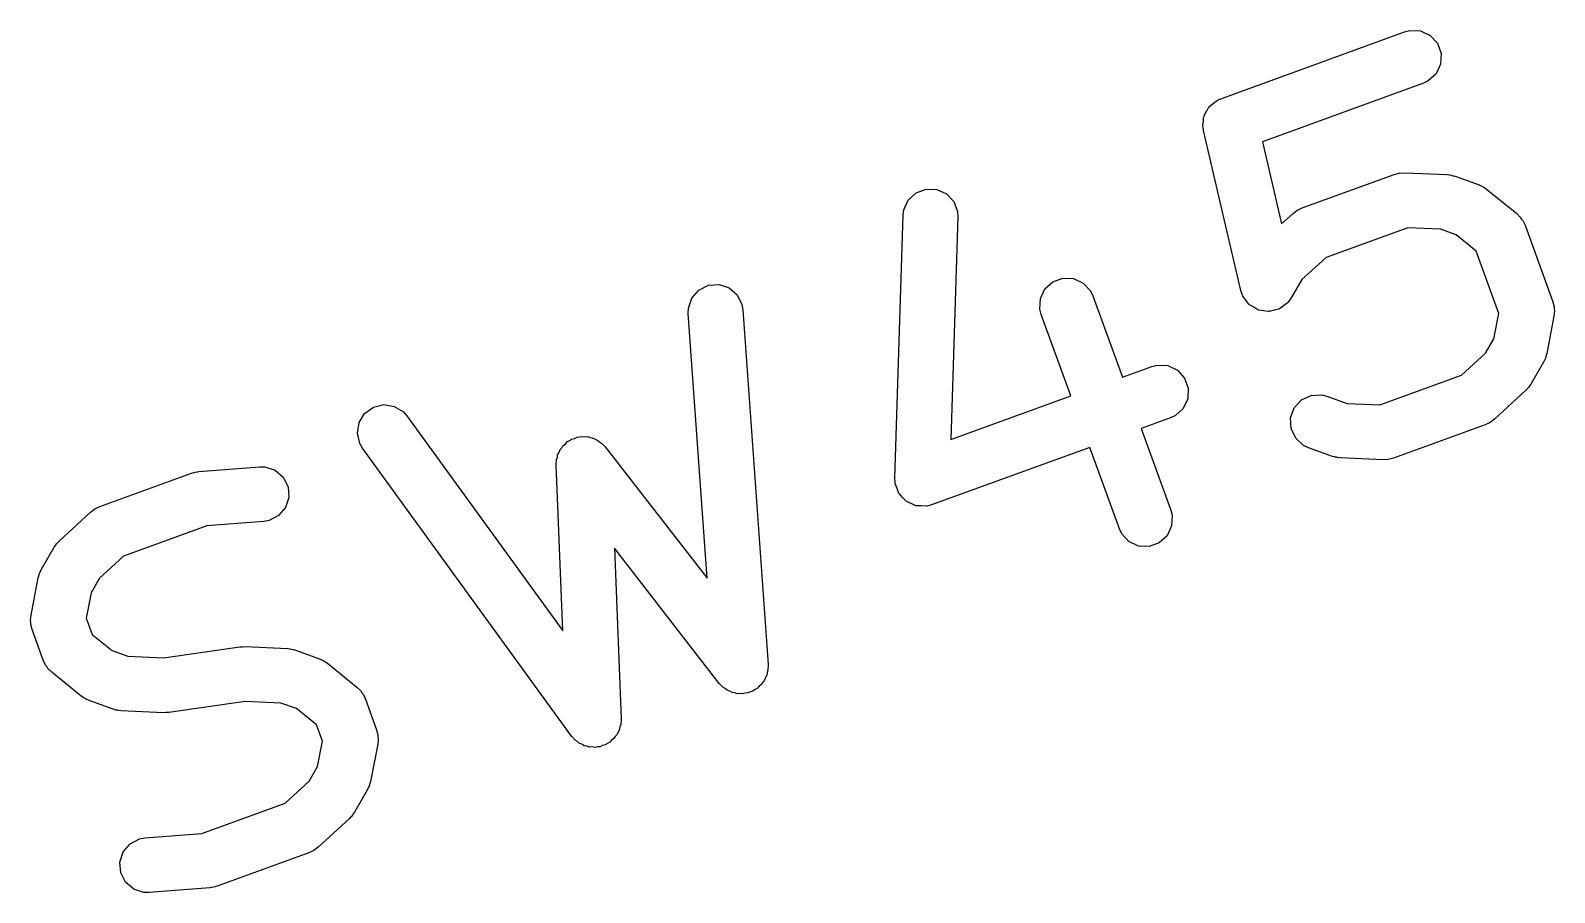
# Model space of a CAD drawing. Extents: x 2.5 to 13.9, y -9.4 to -3.9.
# Drawn here: x 10.1557 to 10.3783, y -8.1288 to -8.0028 of the extents above; entities that cross this region are included whole.
import ezdxf

# ---------------------------------------------------------------- set-up
doc = ezdxf.new("R2010")
doc.units = 0
doc.header["$MEASUREMENT"] = 0
doc.layers.add('BLACK', color=7, linetype='CONTINUOUS')

msp = doc.modelspace()

# ---------------------------------------------------------------- linework, layer by layer
at = {"layer": 'BLACK', "linetype": 'CONTINUOUS'}
for p, q in [((10.32954, -8.01276), (10.35639, -8.00299)), ((10.35639, -8.00299), (10.35715, -8.00279)), ((10.35715, -8.00279), (10.35871, -8.00286)), ((10.35871, -8.00286), (10.36012, -8.00352)), ((10.36012, -8.00352), (10.36118, -8.00467)), ((10.36118, -8.00467), (10.36171, -8.00614)), ((10.36164, -8.0077), (10.36099, -8.00911)), ((10.36171, -8.00614), (10.36164, -8.0077)), ((10.35983, -8.01016), (10.35913, -8.0105)), ((10.36099, -8.00911), (10.35983, -8.01016)), ((10.35913, -8.0105), (10.33561, -8.01906)), ((10.32717, -8.01511), (10.32745, -8.01465)), ((10.32745, -8.01465), (10.32769, -8.01415)), ((10.32769, -8.01415), (10.32786, -8.01399)), ((10.32786, -8.01399), (10.32799, -8.01378)), ((10.32799, -8.01378), (10.32843, -8.01347)), ((10.32843, -8.01347), (10.32884, -8.0131)), ((10.32884, -8.0131), (10.32917, -8.01294)), ((10.32917, -8.01294), (10.32926, -8.01287)), ((10.32926, -8.01287), (10.32934, -8.01285)), ((10.32934, -8.01285), (10.32954, -8.01276)), ((10.32691, -8.01665), (10.327, -8.01611)), ((10.32696, -8.01702), (10.32691, -8.01665)), ((10.32696, -8.01712), (10.32696, -8.01702)), ((10.327, -8.01611), (10.32703, -8.01557)), ((10.32703, -8.01557), (10.32713, -8.01535)), ((10.32713, -8.01535), (10.32717, -8.01511)), ((10.32699, -8.0172), (10.32696, -8.01712)), ((10.32702, -8.01743), (10.32699, -8.0172)), ((10.33247, -8.04078), (10.32702, -8.01743)), ((10.33561, -8.01906), (10.33842, -8.03105)), ((10.35485, -8.02382), (10.35561, -8.02362)), ((10.35561, -8.02362), (10.35562, -8.02362)), ((10.35562, -8.02362), (10.3564, -8.02358)), ((10.35562, -8.02362), (10.35562, -8.02362)), ((10.3564, -8.02358), (10.36259, -8.02386)), ((10.34143, -8.0287), (10.35485, -8.02382)), ((10.36259, -8.02386), (10.3629, -8.02391)), ((10.3629, -8.02391), (10.363, -8.0239)), ((10.363, -8.0239), (10.36318, -8.02395)), ((10.36318, -8.02395), (10.36336, -8.02397)), ((10.36336, -8.02397), (10.36345, -8.02402)), ((10.36345, -8.02402), (10.36376, -8.02409)), ((10.36376, -8.02409), (10.36726, -8.02535)), ((10.36726, -8.02535), (10.36767, -8.02555)), ((10.36767, -8.02555), (10.36777, -8.02558)), ((10.36777, -8.02558), (10.36786, -8.02564)), ((10.36786, -8.02564), (10.36797, -8.02569)), ((10.36797, -8.02569), (10.36804, -8.02576)), ((10.36804, -8.02576), (10.36842, -8.02601)), ((10.28324, -8.02901), (10.28388, -8.02759)), ((10.28388, -8.02759), (10.28502, -8.02652)), ((10.28502, -8.02652), (10.28648, -8.02597)), ((10.28648, -8.02597), (10.28804, -8.02602)), ((10.28804, -8.02602), (10.28947, -8.02666)), ((10.28947, -8.02666), (10.29053, -8.0278)), ((10.29053, -8.0278), (10.29109, -8.02926)), ((10.36842, -8.02601), (10.37274, -8.02951)), ((10.28193, -8.06823), (10.28314, -8.02979)), ((10.28314, -8.02979), (10.28324, -8.02901)), ((10.29114, -8.03004), (10.29011, -8.06258)), ((10.29109, -8.02926), (10.29114, -8.03004)), ((10.33842, -8.03105), (10.34009, -8.02952)), ((10.34009, -8.02952), (10.34071, -8.02905)), ((10.34071, -8.02905), (10.34072, -8.02904)), ((10.34072, -8.02904), (10.34143, -8.0287)), ((10.34072, -8.02904), (10.34072, -8.02904)), ((10.37274, -8.02951), (10.37329, -8.03006)), ((10.37329, -8.03006), (10.37343, -8.03032)), ((10.37343, -8.03032), (10.37364, -8.03054)), ((10.35684, -8.03161), (10.34492, -8.03595)), ((10.36162, -8.03183), (10.35684, -8.03161)), ((10.36391, -8.03265), (10.36162, -8.03183)), ((10.37364, -8.03054), (10.37398, -8.03125)), ((10.37398, -8.03125), (10.37805, -8.04243)), ((10.36684, -8.03502), (10.36391, -8.03265)), ((10.34492, -8.03595), (10.34139, -8.03919)), ((10.37015, -8.04413), (10.36684, -8.03502)), ((10.305, -8.03951), (10.30647, -8.03897)), ((10.30647, -8.03897), (10.30803, -8.03904)), ((10.30803, -8.03904), (10.30944, -8.0397)), ((10.34139, -8.03919), (10.33983, -8.04188)), ((10.25226, -8.0419), (10.25328, -8.04072)), ((10.25328, -8.04072), (10.25468, -8.04002)), ((10.25468, -8.04002), (10.25624, -8.03991)), ((10.25624, -8.03991), (10.25772, -8.0404)), ((10.25772, -8.0404), (10.2589, -8.04143)), ((10.2589, -8.04143), (10.25959, -8.04282)), ((10.30319, -8.04198), (10.30385, -8.04056)), ((10.30385, -8.04056), (10.305, -8.03951)), ((10.30944, -8.0397), (10.3105, -8.04085)), ((10.3105, -8.04085), (10.31084, -8.04156)), ((10.33273, -8.04152), (10.33247, -8.04078)), ((10.33276, -8.04157), (10.33273, -8.04152)), ((10.25175, -8.04416), (10.25177, -8.04338)), ((10.25177, -8.04338), (10.25226, -8.0419)), ((10.25959, -8.04282), (10.25973, -8.0436)), ((10.25973, -8.0436), (10.2634, -8.09547)), ((10.30312, -8.04354), (10.30319, -8.04198)), ((10.30332, -8.0443), (10.30312, -8.04354)), ((10.31084, -8.04156), (10.31517, -8.05346)), ((10.33278, -8.04162), (10.33276, -8.04157)), ((10.33321, -8.0422), (10.33278, -8.04162)), ((10.33364, -8.04279), (10.33321, -8.0422)), ((10.33369, -8.04282), (10.33364, -8.04279)), ((10.33372, -8.04287), (10.33369, -8.04282)), ((10.33435, -8.04323), (10.33372, -8.04287)), ((10.33496, -8.04361), (10.33435, -8.04323)), ((10.33502, -8.04362), (10.33496, -8.04361)), ((10.33507, -8.04365), (10.33502, -8.04362)), ((10.33579, -8.04375), (10.33507, -8.04365)), ((10.3365, -8.04386), (10.33579, -8.04375)), ((10.33732, -8.04367), (10.33662, -8.04386)), ((10.33802, -8.04351), (10.33732, -8.04367)), ((10.33807, -8.04348), (10.33802, -8.04351)), ((10.33813, -8.04346), (10.33807, -8.04348)), ((10.3387, -8.04302), (10.33813, -8.04346)), ((10.33929, -8.0426), (10.3387, -8.04302)), ((10.33932, -8.04255), (10.33929, -8.0426)), ((10.33937, -8.04251), (10.33932, -8.04255)), ((10.33983, -8.04188), (10.33937, -8.04251)), ((10.37805, -8.04243), (10.37824, -8.04319)), ((10.37824, -8.04319), (10.37823, -8.04349)), ((10.37823, -8.04349), (10.37829, -8.04378)), ((10.25449, -8.08285), (10.25175, -8.04416)), ((10.30765, -8.0562), (10.30332, -8.0443)), ((10.33656, -8.04385), (10.3365, -8.04386)), ((10.33662, -8.04386), (10.33656, -8.04385)), ((10.36943, -8.04783), (10.37015, -8.04413)), ((10.37821, -8.04456), (10.37716, -8.05001)), ((10.37829, -8.04378), (10.37821, -8.04456)), ((10.36821, -8.04993), (10.36943, -8.04783)), ((10.36469, -8.05318), (10.36821, -8.04993)), ((10.37716, -8.05001), (10.37703, -8.05045)), ((10.31517, -8.05346), (10.31946, -8.0519)), ((10.31946, -8.0519), (10.32022, -8.0517)), ((10.32022, -8.0517), (10.32178, -8.05177)), ((10.32178, -8.05177), (10.3232, -8.05243)), ((10.3232, -8.05243), (10.32425, -8.05358)), ((10.37669, -8.05127), (10.37482, -8.05448)), ((10.37688, -8.05085), (10.37669, -8.05127)), ((10.37693, -8.05077), (10.37688, -8.05085)), ((10.37697, -8.05066), (10.37693, -8.05077)), ((10.37702, -8.05055), (10.37697, -8.05066)), ((10.37703, -8.05045), (10.37702, -8.05055)), ((10.32425, -8.05358), (10.32479, -8.05505)), ((10.35277, -8.05751), (10.36469, -8.05318)), ((10.37459, -8.05483), (10.37447, -8.05497)), ((10.37463, -8.05474), (10.37459, -8.05483)), ((10.37482, -8.05448), (10.37463, -8.05474)), ((10.29011, -8.06258), (10.30765, -8.0562)), ((10.32472, -8.05661), (10.32406, -8.05802)), ((10.32479, -8.05505), (10.32472, -8.05661)), ((10.34027, -8.05794), (10.34132, -8.05679)), ((10.34132, -8.05679), (10.34273, -8.05612)), ((10.34273, -8.05612), (10.34429, -8.05605)), ((10.34429, -8.05605), (10.34505, -8.05624)), ((10.34505, -8.05624), (10.34798, -8.0573)), ((10.37407, -8.05541), (10.36951, -8.0596)), ((10.37428, -8.05518), (10.37407, -8.05541)), ((10.37436, -8.05512), (10.37428, -8.05518)), ((10.37447, -8.05497), (10.37436, -8.05512)), ((10.20366, -8.06008), (10.20447, -8.05875)), ((10.20447, -8.05875), (10.20574, -8.05783)), ((10.20574, -8.05783), (10.20726, -8.05747)), ((10.20726, -8.05747), (10.2088, -8.05772)), ((10.2088, -8.05772), (10.21013, -8.05853)), ((10.21013, -8.05853), (10.21065, -8.05912)), ((10.21065, -8.05912), (10.23342, -8.09052)), ((10.32291, -8.05908), (10.3222, -8.05942)), ((10.32406, -8.05802), (10.32291, -8.05908)), ((10.33974, -8.05941), (10.34027, -8.05794)), ((10.34798, -8.0573), (10.35277, -8.05751)), ((10.20341, -8.06162), (10.20366, -8.06008)), ((10.3222, -8.05942), (10.31791, -8.06098)), ((10.31791, -8.06098), (10.32224, -8.07288)), ((10.33982, -8.06097), (10.33974, -8.05941)), ((10.34048, -8.06238), (10.33982, -8.06097)), ((10.36817, -8.06042), (10.35475, -8.06531)), ((10.36888, -8.06008), (10.36817, -8.06042)), ((10.36889, -8.06008), (10.36888, -8.06008)), ((10.36888, -8.06008), (10.36888, -8.06008)), ((10.36951, -8.0596), (10.36889, -8.06008)), ((10.20377, -8.06314), (10.20341, -8.06162)), ((10.20417, -8.06382), (10.20377, -8.06314)), ((10.23305, -8.06401), (10.23327, -8.06376)), ((10.23327, -8.06376), (10.23344, -8.06347)), ((10.23344, -8.06347), (10.2338, -8.06319)), ((10.2338, -8.06319), (10.23411, -8.06286)), ((10.23411, -8.06286), (10.23441, -8.06272)), ((10.23441, -8.06272), (10.23467, -8.06252)), ((10.23467, -8.06252), (10.23511, -8.0624)), ((10.23511, -8.0624), (10.23552, -8.06221)), ((10.23552, -8.06221), (10.23586, -8.06219)), ((10.23586, -8.06219), (10.23618, -8.06211)), ((10.23618, -8.06211), (10.23663, -8.06216)), ((10.23663, -8.06216), (10.23708, -8.06215)), ((10.23708, -8.06215), (10.2374, -8.06226)), ((10.2374, -8.06226), (10.23773, -8.0623)), ((10.23773, -8.0623), (10.23812, -8.06253)), ((10.23812, -8.06253), (10.23855, -8.06269)), ((10.23855, -8.06269), (10.23879, -8.06291)), ((10.23879, -8.06291), (10.23908, -8.06308)), ((10.23908, -8.06308), (10.23962, -8.06365)), ((10.23962, -8.06365), (10.25449, -8.08285)), ((10.31039, -8.06372), (10.2873, -8.07212)), ((10.31472, -8.07562), (10.31039, -8.06372)), ((10.34164, -8.06343), (10.34048, -8.06238)), ((10.34234, -8.06377), (10.34164, -8.06343)), ((10.34584, -8.06503), (10.34234, -8.06377)), ((10.2347, -8.10591), (10.20417, -8.06382)), ((10.23246, -8.06625), (10.23251, -8.06547)), ((10.23251, -8.06547), (10.23262, -8.06516)), ((10.23262, -8.06516), (10.23266, -8.06483)), ((10.23266, -8.06483), (10.23289, -8.06443)), ((10.23289, -8.06443), (10.23305, -8.06401)), ((10.34615, -8.0651), (10.34584, -8.06503)), ((10.34624, -8.06515), (10.34615, -8.0651)), ((10.34642, -8.06517), (10.34624, -8.06515)), ((10.3466, -8.06522), (10.34642, -8.06517)), ((10.3467, -8.06521), (10.3466, -8.06522)), ((10.34701, -8.06526), (10.3467, -8.06521)), ((10.3532, -8.06554), (10.34701, -8.06526)), ((10.35398, -8.0655), (10.3532, -8.06554)), ((10.35399, -8.0655), (10.35398, -8.0655)), ((10.35475, -8.06531), (10.35399, -8.0655)), ((10.35399, -8.0655), (10.35399, -8.0655)), ((10.16577, -8.07237), (10.17919, -8.06748)), ((10.17919, -8.06748), (10.1794, -8.06743)), ((10.1794, -8.06743), (10.17948, -8.06739)), ((10.17948, -8.06739), (10.17972, -8.06735)), ((10.17972, -8.06735), (10.17995, -8.06729)), ((10.17995, -8.06729), (10.18003, -8.06729)), ((10.18003, -8.06729), (10.18025, -8.06725)), ((10.18025, -8.06725), (10.18912, -8.06656)), ((10.18912, -8.06656), (10.1899, -8.06657)), ((10.1899, -8.06657), (10.19139, -8.06706)), ((10.19139, -8.06706), (10.19257, -8.06807)), ((10.19257, -8.06807), (10.19328, -8.06946)), ((10.23342, -8.09052), (10.23246, -8.06625)), ((10.28198, -8.06893), (10.28193, -8.06823)), ((10.19328, -8.06946), (10.1934, -8.07102)), ((10.28198, -8.06897), (10.28198, -8.06893)), ((10.28198, -8.06898), (10.28198, -8.06897)), ((10.28198, -8.06902), (10.28198, -8.06898)), ((10.28225, -8.06973), (10.28198, -8.06902)), ((10.28251, -8.07044), (10.28225, -8.06973)), ((10.28253, -8.07045), (10.28251, -8.07044)), ((10.28254, -8.07048), (10.28253, -8.07045)), ((10.16506, -8.07271), (10.16577, -8.07237)), ((10.19292, -8.0725), (10.1919, -8.07369)), ((10.1934, -8.07102), (10.19292, -8.0725)), ((10.28305, -8.07103), (10.28254, -8.07048)), ((10.28356, -8.07159), (10.28305, -8.07103)), ((10.28359, -8.0716), (10.28356, -8.07159)), ((10.2836, -8.07161), (10.28359, -8.0716)), ((10.28429, -8.07193), (10.2836, -8.07161)), ((10.28498, -8.07225), (10.28429, -8.07193)), ((10.285, -8.07225), (10.28498, -8.07225)), ((10.28503, -8.07226), (10.285, -8.07225)), ((10.28578, -8.07228), (10.28503, -8.07226)), ((10.28654, -8.07231), (10.28578, -8.07228)), ((10.28657, -8.07231), (10.28654, -8.07231)), ((10.28659, -8.07231), (10.28657, -8.07231)), ((10.28662, -8.07229), (10.28659, -8.07231)), ((10.2873, -8.07212), (10.28662, -8.07229)), ((10.15987, -8.07737), (10.16443, -8.07318)), ((10.16443, -8.07318), (10.16505, -8.07271)), ((10.16505, -8.07271), (10.16506, -8.07271)), ((10.16506, -8.07271), (10.16506, -8.07271)), ((10.18974, -8.07453), (10.18142, -8.07518)), ((10.19051, -8.0744), (10.18974, -8.07453)), ((10.1919, -8.07369), (10.19051, -8.0744)), ((10.32224, -8.07288), (10.32243, -8.07364)), ((10.32243, -8.07364), (10.32236, -8.0752)), ((10.18142, -8.07518), (10.16926, -8.07961)), ((10.31506, -8.07633), (10.31472, -8.07562)), ((10.31611, -8.07748), (10.31506, -8.07633)), ((10.3217, -8.07662), (10.32055, -8.07767)), ((10.32236, -8.0752), (10.3217, -8.07662)), ((10.15725, -8.08152), (10.15912, -8.07831)), ((10.15912, -8.07831), (10.15931, -8.07805)), ((10.15931, -8.07805), (10.15935, -8.07796)), ((10.15935, -8.07796), (10.15947, -8.07782)), ((10.15947, -8.07782), (10.15958, -8.07767)), ((10.15958, -8.07767), (10.15966, -8.07761)), ((10.15966, -8.07761), (10.15987, -8.07737)), ((10.25625, -8.0982), (10.24095, -8.07843)), ((10.24095, -8.07843), (10.24193, -8.10341)), ((10.31753, -8.07814), (10.31611, -8.07748)), ((10.31909, -8.0782), (10.31753, -8.07814)), ((10.32055, -8.07767), (10.31909, -8.0782)), ((10.15706, -8.08193), (10.15725, -8.08152)), ((10.16926, -8.07961), (10.16573, -8.08285)), ((10.15573, -8.08822), (10.15678, -8.08277)), ((10.15678, -8.08277), (10.15691, -8.08234)), ((10.15691, -8.08234), (10.15693, -8.08223)), ((10.15693, -8.08223), (10.15697, -8.08213)), ((10.15697, -8.08213), (10.15701, -8.08202)), ((10.15701, -8.08202), (10.15706, -8.08193)), ((10.16573, -8.08285), (10.16451, -8.08496)), ((10.16451, -8.08496), (10.16379, -8.08866)), ((10.15565, -8.089), (10.15573, -8.08822)), ((10.15571, -8.0893), (10.15565, -8.089)), ((10.1557, -8.08959), (10.15571, -8.0893)), ((10.1559, -8.09035), (10.1557, -8.08959)), ((10.15752, -8.09483), (10.1559, -8.09035)), ((10.16379, -8.08866), (10.16466, -8.09105)), ((10.16466, -8.09105), (10.16759, -8.09342)), ((10.15786, -8.09553), (10.15752, -8.09483)), ((10.16759, -8.09342), (10.16988, -8.09425)), ((10.16988, -8.09425), (10.17508, -8.09449)), ((10.17508, -8.09449), (10.18626, -8.09287)), ((10.18626, -8.09287), (10.18664, -8.09285)), ((10.18664, -8.09285), (10.18702, -8.09283)), ((10.18702, -8.09283), (10.1932, -8.09311)), ((10.1932, -8.09311), (10.19351, -8.09316)), ((10.19351, -8.09316), (10.19361, -8.09316)), ((10.19361, -8.09316), (10.19379, -8.0932)), ((10.19379, -8.0932), (10.19398, -8.09323)), ((10.19398, -8.09323), (10.19407, -8.09327)), ((10.19407, -8.09327), (10.19437, -8.09335)), ((10.19437, -8.09335), (10.19787, -8.09461)), ((10.19787, -8.09461), (10.19828, -8.0948)), ((10.19828, -8.0948), (10.19838, -8.09483)), ((10.19838, -8.09483), (10.19848, -8.0949)), ((10.19848, -8.0949), (10.19858, -8.09494)), ((10.19858, -8.09494), (10.19866, -8.09501)), ((10.15806, -8.09575), (10.15786, -8.09553)), ((10.15821, -8.09601), (10.15806, -8.09575)), ((10.15876, -8.09657), (10.15821, -8.09601)), ((10.16308, -8.10006), (10.15876, -8.09657)), ((10.19866, -8.09501), (10.19904, -8.09526)), ((10.19904, -8.09526), (10.20335, -8.09876)), ((10.26321, -8.09702), (10.26301, -8.09736)), ((10.26326, -8.09663), (10.26321, -8.09702)), ((10.26338, -8.09625), (10.26326, -8.09663)), ((10.2634, -8.09547), (10.26338, -8.09625)), ((10.2634, -8.09547), (10.2634, -8.09547)), ((10.2634, -8.09547), (10.2634, -8.09547)), ((10.2634, -8.09547), (10.2634, -8.09547)), ((10.20335, -8.09876), (10.20391, -8.09931)), ((10.20391, -8.09931), (10.20405, -8.09957)), ((10.25679, -8.09877), (10.25625, -8.0982)), ((10.25625, -8.0982), (10.25625, -8.0982)), ((10.25625, -8.0982), (10.25625, -8.0982)), ((10.25625, -8.0982), (10.25625, -8.0982)), ((10.25713, -8.09896), (10.25679, -8.09877)), ((10.25743, -8.09922), (10.25713, -8.09896)), ((10.2578, -8.09935), (10.25743, -8.09922)), ((10.25814, -8.09954), (10.2578, -8.09935)), ((10.2612, -8.09933), (10.26082, -8.09943)), ((10.26151, -8.09909), (10.2612, -8.09933)), ((10.26186, -8.09891), (10.26151, -8.09909)), ((10.26212, -8.09861), (10.26186, -8.09891)), ((10.26243, -8.09837), (10.26212, -8.09861)), ((10.26263, -8.09803), (10.26243, -8.09837)), ((10.26289, -8.09773), (10.26263, -8.09803)), ((10.26301, -8.09736), (10.26289, -8.09773)), ((10.16346, -8.10031), (10.16308, -8.10006)), ((10.16353, -8.10038), (10.16346, -8.10031)), ((10.16364, -8.10043), (10.16353, -8.10038)), ((10.16373, -8.10049), (10.16364, -8.10043)), ((10.16383, -8.10052), (10.16373, -8.10049)), ((10.16424, -8.10072), (10.16383, -8.10052)), ((10.16774, -8.10198), (10.16424, -8.10072)), ((10.18703, -8.10084), (10.17585, -8.10246)), ((10.19223, -8.10108), (10.18703, -8.10084)), ((10.19452, -8.1019), (10.19223, -8.10108)), ((10.20405, -8.09957), (10.20425, -8.09979)), ((10.20425, -8.09979), (10.20459, -8.1005)), ((10.20459, -8.1005), (10.20622, -8.10498)), ((10.25854, -8.09959), (10.25814, -8.09954)), ((10.25891, -8.09972), (10.25854, -8.09959)), ((10.2593, -8.09969), (10.25891, -8.09972)), ((10.25969, -8.09974), (10.2593, -8.09969)), ((10.26007, -8.09963), (10.25969, -8.09974)), ((10.26047, -8.09961), (10.26007, -8.09963)), ((10.26082, -8.09943), (10.26047, -8.09961)), ((10.16804, -8.10206), (10.16774, -8.10198)), ((10.16814, -8.1021), (10.16804, -8.10206)), ((10.16832, -8.10213), (10.16814, -8.1021)), ((10.1685, -8.10217), (10.16832, -8.10213)), ((10.1686, -8.10217), (10.1685, -8.10217)), ((10.16891, -8.10221), (10.1686, -8.10217)), ((10.1751, -8.10249), (10.16891, -8.10221)), ((10.17548, -8.10248), (10.1751, -8.10249)), ((10.17585, -8.10246), (10.17548, -8.10248)), ((10.19745, -8.10428), (10.19452, -8.1019)), ((10.24193, -8.10342), (10.24188, -8.10419)), ((10.24193, -8.10341), (10.24193, -8.10341)), ((10.24193, -8.10341), (10.24193, -8.10341)), ((10.24193, -8.10341), (10.24193, -8.10342)), ((10.19832, -8.10667), (10.19745, -8.10428)), ((10.20622, -8.10498), (10.20641, -8.10573)), ((10.20641, -8.10573), (10.2064, -8.10603)), ((10.2064, -8.10603), (10.20646, -8.10632)), ((10.2347, -8.10592), (10.2347, -8.10591)), ((10.23522, -8.1065), (10.2347, -8.10592)), ((10.2347, -8.10592), (10.2347, -8.10592)), ((10.2347, -8.10592), (10.2347, -8.10592)), ((10.24108, -8.10595), (10.24087, -8.10628)), ((10.24134, -8.10566), (10.24108, -8.10595)), ((10.24148, -8.10529), (10.24134, -8.10566)), ((10.24169, -8.10495), (10.24148, -8.10529)), ((10.24175, -8.10456), (10.24169, -8.10495)), ((10.24188, -8.10419), (10.24175, -8.10456)), ((10.1976, -8.11037), (10.19832, -8.10667)), ((10.20639, -8.1071), (10.20533, -8.11256)), ((10.20646, -8.10632), (10.20639, -8.1071)), ((10.23555, -8.10671), (10.23522, -8.1065)), ((10.23584, -8.10698), (10.23555, -8.10671)), ((10.23621, -8.10711), (10.23584, -8.10698)), ((10.23655, -8.10732), (10.23621, -8.10711)), ((10.23694, -8.10738), (10.23655, -8.10732)), ((10.23731, -8.10752), (10.23694, -8.10738)), ((10.2377, -8.1075), (10.23731, -8.10752)), ((10.23809, -8.10756), (10.2377, -8.1075)), ((10.23847, -8.10747), (10.23809, -8.10756)), ((10.23887, -8.10746), (10.23847, -8.10747)), ((10.23922, -8.10729), (10.23887, -8.10746)), ((10.2396, -8.1072), (10.23922, -8.10729)), ((10.23993, -8.10697), (10.2396, -8.1072)), ((10.24029, -8.1068), (10.23993, -8.10697)), ((10.24055, -8.10651), (10.24029, -8.1068)), ((10.24087, -8.10628), (10.24055, -8.10651)), ((10.19638, -8.11248), (10.1976, -8.11037)), ((10.19286, -8.11572), (10.19638, -8.11248)), ((10.20533, -8.11256), (10.2052, -8.11299)), ((10.20486, -8.11381), (10.20299, -8.11702)), ((10.20505, -8.11339), (10.20486, -8.11381)), ((10.20511, -8.11331), (10.20505, -8.11339)), ((10.20514, -8.1132), (10.20511, -8.11331)), ((10.20519, -8.11309), (10.20514, -8.1132)), ((10.2052, -8.11299), (10.20519, -8.11309)), ((10.1807, -8.12014), (10.19286, -8.11572)), ((10.20299, -8.11702), (10.20281, -8.11728)), ((10.20224, -8.11795), (10.19768, -8.12214)), ((10.20245, -8.11772), (10.20224, -8.11795)), ((10.20253, -8.11766), (10.20245, -8.11772)), ((10.20264, -8.11751), (10.20253, -8.11766)), ((10.20276, -8.11737), (10.20264, -8.11751)), ((10.20281, -8.11728), (10.20276, -8.11737)), ((10.16919, -8.12283), (10.17021, -8.12164)), ((10.17021, -8.12164), (10.1716, -8.12093)), ((10.1716, -8.12093), (10.17237, -8.12079)), ((10.17237, -8.12079), (10.1807, -8.12014)), ((10.16871, -8.12431), (10.16919, -8.12283)), ((10.19634, -8.12296), (10.18292, -8.12785)), ((10.19705, -8.12262), (10.19634, -8.12296)), ((10.19706, -8.12262), (10.19705, -8.12262)), ((10.19705, -8.12262), (10.19705, -8.12262)), ((10.19768, -8.12214), (10.19706, -8.12262)), ((10.16883, -8.12587), (10.16871, -8.12431)), ((10.16954, -8.12726), (10.16883, -8.12587)), ((10.17073, -8.12827), (10.16954, -8.12726)), ((10.17221, -8.12875), (10.17073, -8.12827)), ((10.18186, -8.12808), (10.173, -8.12877)), ((10.18208, -8.12804), (10.18186, -8.12808)), ((10.18216, -8.12804), (10.18208, -8.12804)), ((10.1824, -8.12798), (10.18216, -8.12804)), ((10.18264, -8.12794), (10.1824, -8.12798)), ((10.18271, -8.1279), (10.18264, -8.12794)), ((10.18292, -8.12785), (10.18271, -8.1279)), ((10.173, -8.12877), (10.17221, -8.12875))]:
    msp.add_line(p, q, dxfattribs=at)

doc.saveas('drawing.dxf')
